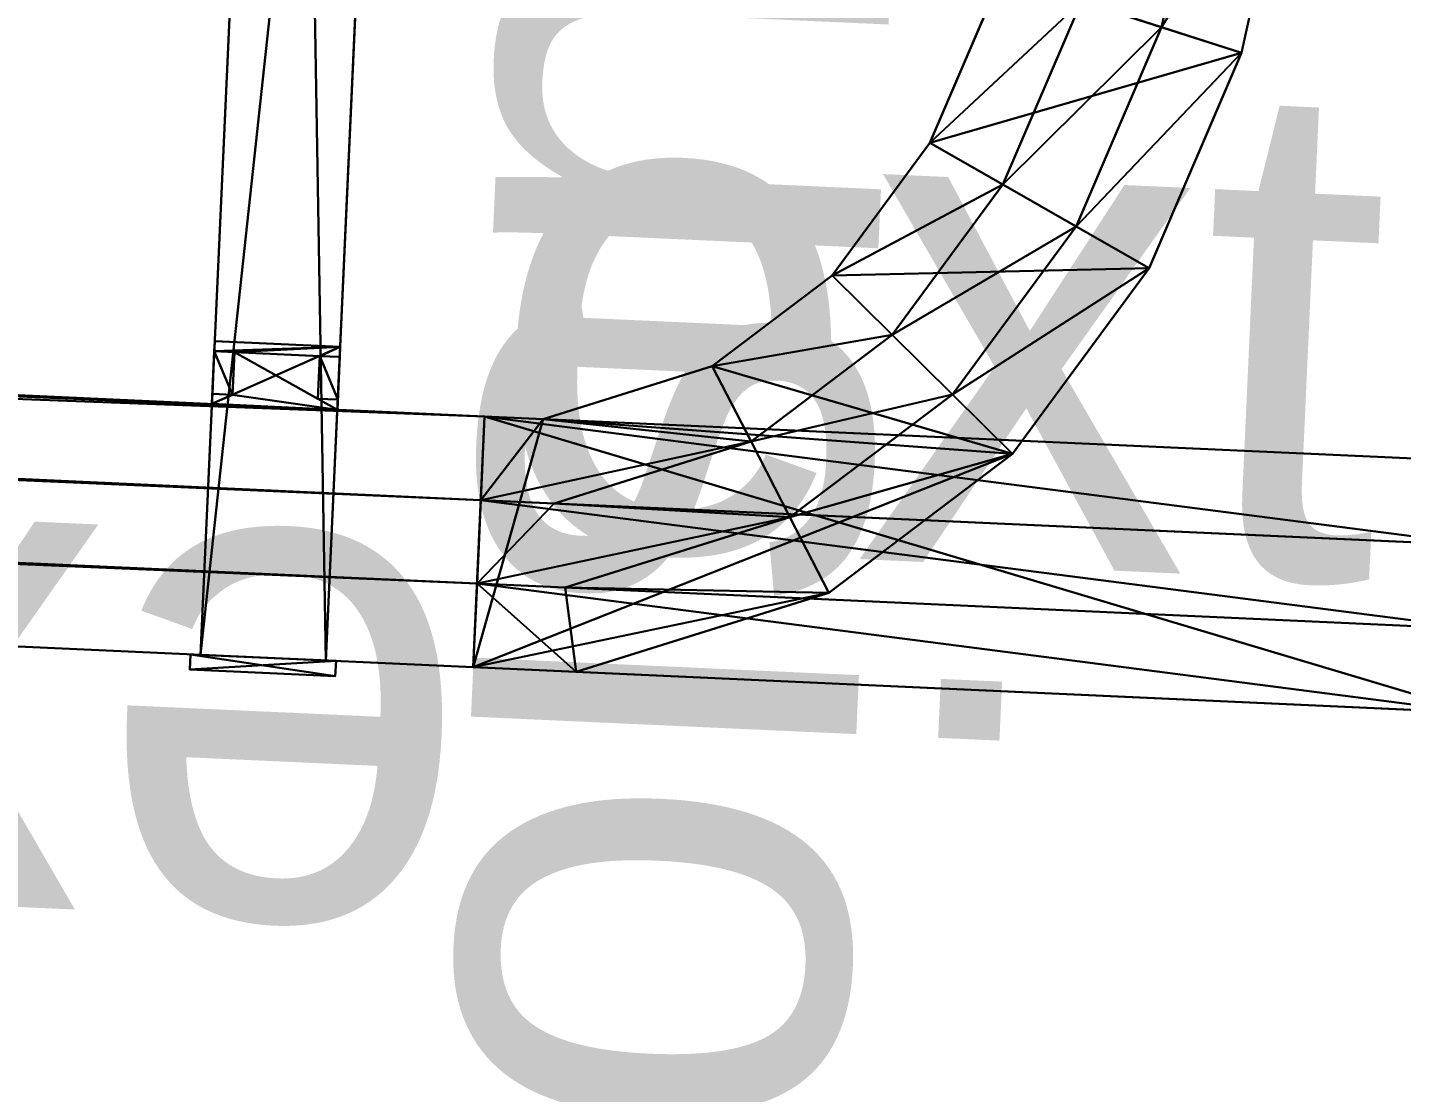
# Model space of a CAD drawing. Extents: x -372 to 678, y -263 to 741.
# Drawn here: x -34.823 to -32.087, y 69.092 to 71.213 of the extents above; entities that cross this region are included whole.
import ezdxf

# ---------------------------------------------------------------- set-up
doc = ezdxf.new("R2010")
doc.units = 0
doc.header["$LTSCALE"] = 0.0254
doc.layers.get('0').update_dxf_attribs({"linetype": 'CONTINUOUS'})
doc.layers.add('LOCATION_SNAPSHOT', color=144, linetype='CONTINUOUS')
doc.layers.add('LOCATION_TERRAIN', color=36, linetype='CONTINUOUS')

# ---------------------------------------------------------------- blocks, each defined once
blk = doc.blocks.new('LOCATION_SNAPSHOT')
at = {"color": 8}
mesh = blk.add_polyface(dxfattribs=at)
corners = [(-369.3084, -262.9446), (369.3059, 262.9472), (-371.8207, 259.3767), (371.8242, -259.3771)]
mesh.append_faces([[corners[k] for k in face] for face in [(0, 1, 2), (1, 0, 3)]], dxfattribs={"vtx0": -1, "color": 8})
blk = doc.blocks.new('LOCATION_TERRAIN')
at = {"color": 8}
mesh = blk.add_polyface(dxfattribs=at)
corners = [(-31.7032, 62.0295, -4.8227), (-31.7631, 74.4658, -5.5131), (-44.3246, 74.4053, -5.7463)]
mesh.append_faces([[corners[k] for k in face] for face in [(0, 1, 2)]], dxfattribs={"color": 8})
mesh = blk.add_polyface(dxfattribs=at)
corners = [(-31.7032, 62.0295, -4.8227), (-44.3246, 74.4053, -5.7463), (-44.2647, 61.969, -5.3052)]
mesh.append_faces([[corners[k] for k in face] for face in [(0, 1, 2)]], dxfattribs={"color": 8})
blk = doc.blocks.new('GROUP_67')
at = {"color": 0}
for p, q in [((2.4583, 1.4728, -0.25), (1.9896, 1.5534, -0.25)), ((2.4583, 1.4728, 0.25), (1.9896, 1.5534, 0.25)), ((2.4583, 1.4728, 0.25), (1.9896, 1.5534, 0.25)), ((2.4583, 1.4728, -0.25), (1.9896, 1.5534, -0.25)), ((2.8954, 1.3085, -0.25), (2.4583, 1.4728, -0.25)), ((2.8954, 1.3085, 0.25), (2.4583, 1.4728, 0.25)), ((2.4583, 1.4728, 0.25), (2.4583, 1.4728, -0.25)), ((2.8954, 1.3085, 0.25), (2.4583, 1.4728, 0.25)), ((2.8954, 1.3085, -0.25), (2.4583, 1.4728, -0.25)), ((2.4583, 1.4728, 0.25), (2.4583, 1.4728, -0.25)), ((2.8188, 1.1593, -0.25), (2.4145, 1.3113, -0.25)), ((2.8188, 1.1593), (2.4145, 1.3113)), ((2.8188, 1.1593, -0.25), (2.4145, 1.3113, -0.25)), ((2.8188, 1.1593), (2.4145, 1.3113)), ((3.2767, 1.0535, -0.25), (2.8954, 1.3085, -0.25)), ((3.2767, 1.0535, 0.25), (2.8954, 1.3085, 0.25)), ((2.8954, 1.3085, 0.25), (2.8954, 1.3085, -0.25)), ((3.2767, 1.0535, 0.25), (2.8954, 1.3085, 0.25)), ((3.2767, 1.0535, -0.25), (2.8954, 1.3085, -0.25)), ((2.8954, 1.3085, 0.25), (2.8954, 1.3085, -0.25)), ((2.7421, 1.01), (2.3707, 1.1497)), ((2.7421, 1.01, -0.25), (2.3707, 1.1497, -0.25)), ((2.7421, 1.01), (2.3707, 1.1497)), ((2.7421, 1.01, -0.25), (2.3707, 1.1497, -0.25)), ((3.164, 0.9284, -0.25), (2.8188, 1.1593, -0.25)), ((3.164, 0.9284), (2.8188, 1.1593)), ((2.8188, 1.1593, -0.25), (2.8188, 1.1593)), ((3.164, 0.9284, -0.25), (2.8188, 1.1593, -0.25)), ((3.164, 0.9284), (2.8188, 1.1593)), ((2.8188, 1.1593, -0.25), (2.8188, 1.1593)), ((3.5697, 0.7005, -0.25), (3.2767, 1.0535, -0.25)), ((3.5697, 0.7005, 0.25), (3.2767, 1.0535, 0.25)), ((3.2767, 1.0535, 0.25), (3.2767, 1.0535, -0.25)), ((3.5697, 0.7005, 0.25), (3.2767, 1.0535, 0.25)), ((3.5697, 0.7005, -0.25), (3.2767, 1.0535, -0.25)), ((3.2767, 1.0535, 0.25), (3.2767, 1.0535, -0.25)), ((2.6655, 0.8608, -0.25), (2.3268, 0.9881, -0.25)), ((2.6655, 0.8608, 0.25), (2.3268, 0.9881, 0.25)), ((2.6655, 0.8608, -0.25), (2.3268, 0.9881, -0.25)), ((2.6655, 0.8608, 0.25), (2.3268, 0.9881, 0.25)), ((3.0512, 0.8033), (2.7421, 1.01)), ((3.0512, 0.8033, -0.25), (2.7421, 1.01, -0.25)), ((2.7421, 1.01), (2.7421, 1.01, -0.25)), ((3.0512, 0.8033), (2.7421, 1.01)), ((3.0512, 0.8033, -0.25), (2.7421, 1.01, -0.25)), ((2.7421, 1.01), (2.7421, 1.01, -0.25)), ((3.423, 0.6163, -0.25), (3.164, 0.9284, -0.25)), ((3.423, 0.6163), (3.164, 0.9284)), ((3.164, 0.9284, -0.25), (3.164, 0.9284)), ((3.423, 0.6163, -0.25), (3.164, 0.9284, -0.25)), ((3.423, 0.6163), (3.164, 0.9284)), ((3.164, 0.9284, -0.25), (3.164, 0.9284)), ((2.9384, 0.6783, -0.25), (2.6655, 0.8608, -0.25)), ((2.9384, 0.6783, 0.25), (2.6655, 0.8608, 0.25)), ((2.6655, 0.8608, -0.25), (2.6655, 0.8608, 0.25)), ((2.9384, 0.6783, -0.25), (2.6655, 0.8608, -0.25)), ((2.9384, 0.6783, 0.25), (2.6655, 0.8608, 0.25)), ((2.6655, 0.8608, -0.25), (2.6655, 0.8608, 0.25)), ((3.2762, 0.5321), (3.0512, 0.8033)), ((3.2762, 0.5321, -0.25), (3.0512, 0.8033, -0.25)), ((3.0512, 0.8033), (3.0512, 0.8033, -0.25)), ((3.2762, 0.5321), (3.0512, 0.8033)), ((3.2762, 0.5321, -0.25), (3.0512, 0.8033, -0.25)), ((3.0512, 0.8033), (3.0512, 0.8033, -0.25)), ((3.75, 0.205, -0.25), (3.5697, 0.7005, -0.25)), ((3.75, 0.205, 0.25), (3.5697, 0.7005, 0.25)), ((3.5697, 0.7005, 0.25), (3.5697, 0.7005, -0.25)), ((3.75, 0.205, 0.25), (3.5697, 0.7005, 0.25)), ((3.75, 0.205, -0.25), (3.5697, 0.7005, -0.25)), ((3.5697, 0.7005, 0.25), (3.5697, 0.7005, -0.25)), ((3.1295, 0.448, -0.25), (2.9384, 0.6783, -0.25)), ((3.1295, 0.448, 0.25), (2.9384, 0.6783, 0.25)), ((2.9384, 0.6783, -0.25), (2.9384, 0.6783, 0.25)), ((3.1295, 0.448, -0.25), (2.9384, 0.6783, -0.25)), ((3.1295, 0.448, 0.25), (2.9384, 0.6783, 0.25)), ((2.9384, 0.6783, -0.25), (2.9384, 0.6783, 0.25)), ((3.5833, 0.1756, -0.25), (3.423, 0.6163, -0.25)), ((3.5833, 0.1756), (3.423, 0.6163)), ((3.423, 0.6163, -0.25), (3.423, 0.6163)), ((3.5833, 0.1756, -0.25), (3.423, 0.6163, -0.25)), ((3.5833, 0.1756), (3.423, 0.6163)), ((3.423, 0.6163, -0.25), (3.423, 0.6163)), ((3.4167, 0.1462), (3.2762, 0.5321)), ((3.4167, 0.1462, -0.25), (3.2762, 0.5321, -0.25)), ((3.2762, 0.5321), (3.2762, 0.5321, -0.25)), ((3.4167, 0.1462), (3.2762, 0.5321)), ((3.4167, 0.1462, -0.25), (3.2762, 0.5321, -0.25)), ((3.2762, 0.5321), (3.2762, 0.5321, -0.25)), ((3.25, 0.1169, -0.25), (3.1295, 0.448, -0.25)), ((3.25, 0.1169, 0.25), (3.1295, 0.448, 0.25)), ((3.1295, 0.448, -0.25), (3.1295, 0.448, 0.25)), ((3.25, 0.1169, -0.25), (3.1295, 0.448, -0.25)), ((3.25, 0.1169, 0.25), (3.1295, 0.448, 0.25)), ((3.1295, 0.448, -0.25), (3.1295, 0.448, 0.25)), ((3.75, 0, -0.25), (3.75, 0.205, -0.25)), ((3.75, 0, 0.25), (3.75, 0.205, 0.25)), ((3.75, 0.205, 0.25), (3.75, 0.205, -0.25)), ((3.75, 0, 0.25), (3.75, 0.205, 0.25)), ((3.75, 0, -0.25), (3.75, 0.205, -0.25)), ((3.75, 0.205, 0.25), (3.75, 0.205, -0.25)), ((3.5833, 0, -0.25), (3.5833, 0.1756, -0.25)), ((3.5833, 0), (3.5833, 0.1756)), ((3.5833, 0.1756, -0.25), (3.5833, 0.1756)), ((3.5833, 0, -0.25), (3.5833, 0.1756, -0.25)), ((3.5833, 0), (3.5833, 0.1756)), ((3.5833, 0.1756, -0.25), (3.5833, 0.1756)), ((3.4167, 0), (3.4167, 0.1462)), ((3.4167, 0, -0.25), (3.4167, 0.1462, -0.25)), ((3.4167, 0.1462), (3.4167, 0.1462, -0.25)), ((3.4167, 0), (3.4167, 0.1462)), ((3.4167, 0, -0.25), (3.4167, 0.1462, -0.25)), ((3.4167, 0.1462), (3.4167, 0.1462, -0.25)), ((3.25, 0, -0.25), (3.25, 0.1169, -0.25)), ((3.25, 0, 0.25), (3.25, 0.1169, 0.25)), ((3.25, 0.1169, -0.25), (3.25, 0.1169, 0.25)), ((3.25, 0, -0.25), (3.25, 0.1169, -0.25)), ((3.25, 0, 0.25), (3.25, 0.1169, 0.25)), ((3.25, 0.1169, -0.25), (3.25, 0.1169, 0.25))]:
    blk.add_line(p, q, dxfattribs=at)
mesh = blk.add_polyface(dxfattribs=at)
corners = [(-0.25, 0.205, -0.25), (-0.0833, 0, -0.25), (-0.25, 0, -0.25), (-0.0833, 0.1756, -0.25), (-0.0697, 0.7005, -0.25), (0.077, 0.6163, -0.25), (0.2233, 1.0535, -0.25), (0.336, 0.9284, -0.25), (0.6046, 1.3085, -0.25), (0.6812, 1.1593, -0.25), (1.0417, 1.4728, -0.25), (1.0855, 1.3113, -0.25), (1.5104, 1.5534, -0.25), (1.5246, 1.3867, -0.25), (1.9896, 1.5534, -0.25), (1.9754, 1.3867, -0.25), (2.4145, 1.3113, -0.25), (2.4583, 1.4728, -0.25), (2.8188, 1.1593, -0.25), (2.8954, 1.3085, -0.25), (3.164, 0.9284, -0.25), (3.2767, 1.0535, -0.25), (3.423, 0.6163, -0.25), (3.5697, 0.7005, -0.25), (3.5833, 0.1756, -0.25), (3.75, 0.205, -0.25), (3.5833, 0, -0.25), (3.75, 0, -0.25)]
mesh.append_faces([[corners[k] for k in face] for face in [(0, 1, 2), (26, 25, 27)]], dxfattribs={"vtx0": -1, "color": 0})
mesh.append_faces([[corners[k] for k in face] for face in [(1, 0, 3), (3, 4, 5), (5, 6, 7), (7, 8, 9), (9, 10, 11), (11, 12, 13), (13, 14, 15), (15, 14, 16), (16, 17, 18), (18, 19, 20), (20, 21, 22), (22, 23, 24), (24, 25, 26)]], dxfattribs={"vtx0": -1, "vtx1": -1, "color": 0})
mesh.append_faces([[corners[k] for k in face] for face in [(3, 0, 4), (5, 4, 6), (7, 6, 8), (9, 8, 10), (11, 10, 12), (13, 12, 14), (16, 14, 17), (18, 17, 19), (20, 19, 21), (22, 21, 23), (24, 23, 25)]], dxfattribs={"vtx0": -1, "vtx2": -1, "color": 0})
mesh = blk.add_polyface(dxfattribs=at)
corners = [(3.75, 0, 0.25), (3.25, 0.1169, 0.25), (3.25, 0, 0.25), (3.2767, 1.0535, 0.25), (3.5697, 0.7005, 0.25), (3.75, 0.205, 0.25), (0.25, 0, 0.25), (-0.25, 0.205, 0.25), (-0.25, 0, 0.25), (-0.0697, 0.7005, 0.25), (0.2233, 1.0535, 0.25), (0.25, 0.1169, 0.25), (0.6046, 1.3085, 0.25), (0.3705, 0.448, 0.25), (0.5616, 0.6783, 0.25), (0.8345, 0.8608, 0.25), (1.0417, 1.4728, 0.25), (1.1732, 0.9881, 0.25), (1.5104, 1.5534, 0.25), (1.5531, 1.0534, 0.25), (1.9896, 1.5534, 0.25), (1.9469, 1.0534, 0.25), (2.3268, 0.9881, 0.25), (2.4583, 1.4728, 0.25), (2.6655, 0.8608, 0.25), (2.8954, 1.3085, 0.25), (2.9384, 0.6783, 0.25), (3.1295, 0.448, 0.25)]
mesh.append_faces([[corners[k] for k in face] for face in [(0, 1, 2), (4, 0, 5), (6, 7, 8)]], dxfattribs={"vtx0": -1, "color": 0})
mesh.append_faces([[corners[k] for k in face] for face in [(3, 0, 4), (7, 6, 9), (9, 6, 10), (10, 11, 12), (12, 15, 16), (16, 17, 18), (18, 19, 20), (20, 22, 23), (23, 24, 25), (25, 26, 3)]], dxfattribs={"vtx0": -1, "vtx1": -1, "color": 0})
mesh.append_faces([[corners[k] for k in face] for face in [(1, 0, 3)]], dxfattribs={"vtx0": -1, "vtx1": -1, "vtx2": -1, "color": 0})
mesh.append_faces([[corners[k] for k in face] for face in [(10, 6, 11), (12, 11, 13), (12, 13, 14), (12, 14, 15), (16, 15, 17), (18, 17, 19), (20, 19, 21), (20, 21, 22), (23, 22, 24), (25, 24, 26), (3, 26, 27), (3, 27, 1)]], dxfattribs={"vtx0": -1, "vtx2": -1, "color": 0})
mesh = blk.add_polyface(dxfattribs=at)
corners = [(1.9896, 1.5534, 0.25), (2.4583, 1.4728, -0.25), (1.9896, 1.5534, -0.25), (2.4583, 1.4728, 0.25)]
mesh.append_faces([[corners[k] for k in face] for face in [(0, 1, 2), (1, 0, 3)]], dxfattribs={"vtx0": -1, "color": 0})
mesh = blk.add_polyface(dxfattribs=at)
corners = [(2.4583, 1.4728, -0.25), (2.8954, 1.3085, 0.25), (2.8954, 1.3085, -0.25), (2.4583, 1.4728, 0.25)]
mesh.append_faces([[corners[k] for k in face] for face in [(0, 1, 2), (1, 0, 3)]], dxfattribs={"vtx0": -1, "color": 0})
mesh = blk.add_polyface(dxfattribs=at)
corners = [(-0.0833, 0.1756), (0.0833, 0), (-0.0833, 0), (0.077, 0.6163), (0.0833, 0.1462), (0.336, 0.9284), (0.2238, 0.5321), (0.4488, 0.8033), (0.6812, 1.1593), (0.7579, 1.01), (1.0855, 1.3113), (1.1293, 1.1497), (1.5246, 1.3867), (1.5389, 1.2201), (1.9754, 1.3867), (1.9611, 1.2201), (2.3707, 1.1497), (2.4145, 1.3113), (2.7421, 1.01), (2.8188, 1.1593), (3.0512, 0.8033), (3.164, 0.9284), (3.2762, 0.5321), (3.423, 0.6163), (3.4167, 0.1462), (3.5833, 0), (3.4167, 0), (3.5833, 0.1756)]
mesh.append_faces([[corners[k] for k in face] for face in [(0, 1, 2), (24, 25, 26), (25, 23, 27)]], dxfattribs={"vtx0": -1, "color": 0})
mesh.append_faces([[corners[k] for k in face] for face in [(1, 3, 4), (4, 5, 6), (6, 5, 7), (7, 8, 9), (9, 10, 11), (11, 12, 13), (13, 14, 15), (15, 14, 16), (16, 17, 18), (18, 19, 20), (20, 21, 22), (22, 23, 24)]], dxfattribs={"vtx0": -1, "vtx1": -1, "color": 0})
mesh.append_faces([[corners[k] for k in face] for face in [(25, 24, 23)]], dxfattribs={"vtx0": -1, "vtx1": -1, "vtx2": -1, "color": 0})
mesh.append_faces([[corners[k] for k in face] for face in [(1, 0, 3), (4, 3, 5), (7, 5, 8), (9, 8, 10), (11, 10, 12), (13, 12, 14), (16, 14, 17), (18, 17, 19), (20, 19, 21), (22, 21, 23)]], dxfattribs={"vtx0": -1, "vtx2": -1, "color": 0})
mesh = blk.add_polyface(dxfattribs=at)
corners = [(2.8188, 1.1593), (2.4145, 1.3113, -0.25), (2.8188, 1.1593, -0.25), (2.4145, 1.3113)]
mesh.append_faces([[corners[k] for k in face] for face in [(0, 1, 2), (1, 0, 3)]], dxfattribs={"vtx0": -1, "color": 0})
mesh = blk.add_polyface(dxfattribs=at)
corners = [(2.8954, 1.3085, 0.25), (3.2767, 1.0535, -0.25), (2.8954, 1.3085, -0.25), (3.2767, 1.0535, 0.25)]
mesh.append_faces([[corners[k] for k in face] for face in [(0, 1, 2), (1, 0, 3)]], dxfattribs={"vtx0": -1, "color": 0})
mesh = blk.add_polyface(dxfattribs=at)
corners = [(0.0833, 0.1462, -0.25), (0.25, 0, -0.25), (0.0833, 0, -0.25), (0.2238, 0.5321, -0.25), (0.25, 0.1169, -0.25), (0.4488, 0.8033, -0.25), (0.3705, 0.448, -0.25), (0.5616, 0.6783, -0.25), (0.7579, 1.01, -0.25), (0.8345, 0.8608, -0.25), (1.1293, 1.1497, -0.25), (1.1732, 0.9881, -0.25), (1.5389, 1.2201, -0.25), (1.5531, 1.0534, -0.25), (1.9611, 1.2201, -0.25), (1.9469, 1.0534, -0.25), (2.3268, 0.9881, -0.25), (2.3707, 1.1497, -0.25), (2.6655, 0.8608, -0.25), (2.7421, 1.01, -0.25), (2.9384, 0.6783, -0.25), (3.0512, 0.8033, -0.25), (3.1295, 0.448, -0.25), (3.2762, 0.5321, -0.25), (3.25, 0.1169, -0.25), (3.4167, 0, -0.25), (3.25, 0, -0.25), (3.4167, 0.1462, -0.25)]
mesh.append_faces([[corners[k] for k in face] for face in [(0, 1, 2), (24, 25, 26), (25, 23, 27)]], dxfattribs={"vtx0": -1, "color": 0})
mesh.append_faces([[corners[k] for k in face] for face in [(1, 3, 4), (4, 5, 6), (6, 5, 7), (7, 8, 9), (9, 10, 11), (11, 12, 13), (13, 14, 15), (15, 14, 16), (16, 17, 18), (18, 19, 20), (20, 21, 22), (22, 23, 24)]], dxfattribs={"vtx0": -1, "vtx1": -1, "color": 0})
mesh.append_faces([[corners[k] for k in face] for face in [(25, 24, 23)]], dxfattribs={"vtx0": -1, "vtx1": -1, "vtx2": -1, "color": 0})
mesh.append_faces([[corners[k] for k in face] for face in [(1, 0, 3), (4, 3, 5), (7, 5, 8), (9, 8, 10), (11, 10, 12), (13, 12, 14), (16, 14, 17), (18, 17, 19), (20, 19, 21), (22, 21, 23)]], dxfattribs={"vtx0": -1, "vtx2": -1, "color": 0})
mesh = blk.add_polyface(dxfattribs=at)
corners = [(2.3707, 1.1497, -0.25), (2.7421, 1.01), (2.7421, 1.01, -0.25), (2.3707, 1.1497)]
mesh.append_faces([[corners[k] for k in face] for face in [(0, 1, 2), (1, 0, 3)]], dxfattribs={"vtx0": -1, "color": 0})
mesh = blk.add_polyface(dxfattribs=at)
corners = [(3.164, 0.9284), (2.8188, 1.1593, -0.25), (3.164, 0.9284, -0.25), (2.8188, 1.1593)]
mesh.append_faces([[corners[k] for k in face] for face in [(0, 1, 2), (1, 0, 3)]], dxfattribs={"vtx0": -1, "color": 0})
mesh = blk.add_polyface(dxfattribs=at)
corners = [(3.2767, 1.0535, -0.25), (3.5697, 0.7005, 0.25), (3.5697, 0.7005, -0.25), (3.2767, 1.0535, 0.25)]
mesh.append_faces([[corners[k] for k in face] for face in [(0, 1, 2), (1, 0, 3)]], dxfattribs={"vtx0": -1, "color": 0})
mesh = blk.add_polyface(dxfattribs=at)
corners = [(2.6655, 0.8608, 0.25), (2.3268, 0.9881, -0.25), (2.6655, 0.8608, -0.25), (2.3268, 0.9881, 0.25)]
mesh.append_faces([[corners[k] for k in face] for face in [(0, 1, 2), (1, 0, 3)]], dxfattribs={"vtx0": -1, "color": 0})
mesh = blk.add_polyface(dxfattribs=at)
corners = [(2.7421, 1.01), (3.0512, 0.8033, -0.25), (2.7421, 1.01, -0.25), (3.0512, 0.8033)]
mesh.append_faces([[corners[k] for k in face] for face in [(0, 1, 2), (1, 0, 3)]], dxfattribs={"vtx0": -1, "color": 0})
mesh = blk.add_polyface(dxfattribs=at)
corners = [(3.164, 0.9284), (3.423, 0.6163, -0.25), (3.423, 0.6163), (3.164, 0.9284, -0.25)]
mesh.append_faces([[corners[k] for k in face] for face in [(0, 1, 2), (1, 0, 3)]], dxfattribs={"vtx0": -1, "color": 0})
mesh = blk.add_polyface(dxfattribs=at)
corners = [(2.9384, 0.6783, 0.25), (2.6655, 0.8608, -0.25), (2.9384, 0.6783, -0.25), (2.6655, 0.8608, 0.25)]
mesh.append_faces([[corners[k] for k in face] for face in [(0, 1, 2), (1, 0, 3)]], dxfattribs={"vtx0": -1, "color": 0})
mesh = blk.add_polyface(dxfattribs=at)
corners = [(3.0512, 0.8033, -0.25), (3.2762, 0.5321), (3.2762, 0.5321, -0.25), (3.0512, 0.8033)]
mesh.append_faces([[corners[k] for k in face] for face in [(0, 1, 2), (1, 0, 3)]], dxfattribs={"vtx0": -1, "color": 0})
mesh = blk.add_polyface(dxfattribs=at)
corners = [(3.5697, 0.7005, -0.25), (3.75, 0.205, 0.25), (3.75, 0.205, -0.25), (3.5697, 0.7005, 0.25)]
mesh.append_faces([[corners[k] for k in face] for face in [(0, 1, 2), (1, 0, 3)]], dxfattribs={"vtx0": -1, "color": 0})
mesh = blk.add_polyface(dxfattribs=at)
corners = [(2.9384, 0.6783, 0.25), (3.1295, 0.448, -0.25), (3.1295, 0.448, 0.25), (2.9384, 0.6783, -0.25)]
mesh.append_faces([[corners[k] for k in face] for face in [(0, 1, 2), (1, 0, 3)]], dxfattribs={"vtx0": -1, "color": 0})
mesh = blk.add_polyface(dxfattribs=at)
corners = [(3.423, 0.6163), (3.5833, 0.1756, -0.25), (3.5833, 0.1756), (3.423, 0.6163, -0.25)]
mesh.append_faces([[corners[k] for k in face] for face in [(0, 1, 2), (1, 0, 3)]], dxfattribs={"vtx0": -1, "color": 0})
mesh = blk.add_polyface(dxfattribs=at)
corners = [(3.2762, 0.5321, -0.25), (3.4167, 0.1462), (3.4167, 0.1462, -0.25), (3.2762, 0.5321)]
mesh.append_faces([[corners[k] for k in face] for face in [(0, 1, 2), (1, 0, 3)]], dxfattribs={"vtx0": -1, "color": 0})
mesh = blk.add_polyface(dxfattribs=at)
corners = [(3.1295, 0.448, 0.25), (3.25, 0.1169, -0.25), (3.25, 0.1169, 0.25), (3.1295, 0.448, -0.25)]
mesh.append_faces([[corners[k] for k in face] for face in [(0, 1, 2), (1, 0, 3)]], dxfattribs={"vtx0": -1, "color": 0})
mesh = blk.add_polyface(dxfattribs=at)
corners = [(3.75, 0.205, -0.25), (3.75, 0, 0.25), (3.75, 0, -0.25), (3.75, 0.205, 0.25)]
mesh.append_faces([[corners[k] for k in face] for face in [(0, 1, 2), (1, 0, 3)]], dxfattribs={"vtx0": -1, "color": 0})
mesh = blk.add_polyface(dxfattribs=at)
corners = [(3.5833, 0.1756), (3.5833, 0, -0.25), (3.5833, 0), (3.5833, 0.1756, -0.25)]
mesh.append_faces([[corners[k] for k in face] for face in [(0, 1, 2), (1, 0, 3)]], dxfattribs={"vtx0": -1, "color": 0})
mesh = blk.add_polyface(dxfattribs=at)
corners = [(3.4167, 0.1462, -0.25), (3.4167, 0), (3.4167, 0, -0.25), (3.4167, 0.1462)]
mesh.append_faces([[corners[k] for k in face] for face in [(0, 1, 2), (1, 0, 3)]], dxfattribs={"vtx0": -1, "color": 0})
mesh = blk.add_polyface(dxfattribs=at)
corners = [(3.25, 0.1169, 0.25), (3.25, 0, -0.25), (3.25, 0, 0.25), (3.25, 0.1169, -0.25)]
mesh.append_faces([[corners[k] for k in face] for face in [(0, 1, 2), (1, 0, 3)]], dxfattribs={"vtx0": -1, "color": 0})
blk = doc.blocks.new('GROUP72_3')
at = {"color": 9}
blk.add_blockref('GROUP_67', (0, 0), dxfattribs=at)
blk = doc.blocks.new('GROUP71_3')
at = {"color": 0}
ref = blk.add_blockref('GROUP72_3', (0, 0), dxfattribs=at)
ref.add_attrib('Skp_GroupInstanceName', 'extrusions', (0, 0), dxfattribs={"height": 1})
blk = doc.blocks.new('GROUP_86')
at = {"color": 0}
for p, q in [((2, 0.25, -0.25), (0, 0.25, -0.25)), ((2, 0.25, 0.25), (0, 0.25, 0.25)), ((2, 0.25, 0.25), (0, 0.25, 0.25)), ((2, 0.25, -0.25), (0, 0.25, -0.25)), ((2, 0.0833, -0.25), (0, 0.0833, -0.25)), ((2, 0.0833, -0.25), (0, 0.0833, -0.25)), ((2, 0.0833), (0, 0.0833)), ((2, 0.0833), (0, 0.0833)), ((2, -0.0833), (0, -0.0833)), ((2, -0.0833), (0, -0.0833)), ((2, -0.0833, -0.25), (0, -0.0833, -0.25)), ((2, -0.0833, -0.25), (0, -0.0833, -0.25)), ((2, -0.25, -0.25), (0, -0.25, -0.25)), ((2, -0.25, -0.25), (0, -0.25, -0.25)), ((2, -0.25, 0.25), (0, -0.25, 0.25)), ((2, -0.25, 0.25), (0, -0.25, 0.25))]:
    blk.add_line(p, q, dxfattribs=at)
mesh = blk.add_polyface(dxfattribs=at)
corners = [(0, 0.25, -0.25), (2, 0.0833, -0.25), (0, 0.0833, -0.25), (2, 0.25, -0.25)]
mesh.append_faces([[corners[k] for k in face] for face in [(0, 1, 2), (1, 0, 3)]], dxfattribs={"vtx0": -1, "color": 0})
mesh = blk.add_polyface(dxfattribs=at)
corners = [(2, -0.25, 0.25), (0, 0.25, 0.25), (0, -0.25, 0.25), (2, 0.25, 0.25)]
mesh.append_faces([[corners[k] for k in face] for face in [(0, 1, 2), (1, 0, 3)]], dxfattribs={"vtx0": -1, "color": 0})
mesh = blk.add_polyface(dxfattribs=at)
corners = [(0, 0.25, 0.25), (2, 0.25, -0.25), (0, 0.25, -0.25), (2, 0.25, 0.25)]
mesh.append_faces([[corners[k] for k in face] for face in [(0, 1, 2), (1, 0, 3)]], dxfattribs={"vtx0": -1, "color": 0})
mesh = blk.add_polyface(dxfattribs=at)
corners = [(2, 0.0833), (0, 0.0833, -0.25), (2, 0.0833, -0.25), (0, 0.0833)]
mesh.append_faces([[corners[k] for k in face] for face in [(0, 1, 2), (1, 0, 3)]], dxfattribs={"vtx0": -1, "color": 0})
mesh = blk.add_polyface(dxfattribs=at)
corners = [(0, 0.0833), (2, -0.0833), (0, -0.0833), (2, 0.0833)]
mesh.append_faces([[corners[k] for k in face] for face in [(0, 1, 2), (1, 0, 3)]], dxfattribs={"vtx0": -1, "color": 0})
mesh = blk.add_polyface(dxfattribs=at)
corners = [(0, -0.0833), (2, -0.0833, -0.25), (0, -0.0833, -0.25), (2, -0.0833)]
mesh.append_faces([[corners[k] for k in face] for face in [(0, 1, 2), (1, 0, 3)]], dxfattribs={"vtx0": -1, "color": 0})
mesh = blk.add_polyface(dxfattribs=at)
corners = [(0, -0.0833, -0.25), (2, -0.25, -0.25), (0, -0.25, -0.25), (2, -0.0833, -0.25)]
mesh.append_faces([[corners[k] for k in face] for face in [(0, 1, 2), (1, 0, 3)]], dxfattribs={"vtx0": -1, "color": 0})
mesh = blk.add_polyface(dxfattribs=at)
corners = [(2, -0.25, 0.25), (0, -0.25, -0.25), (2, -0.25, -0.25), (0, -0.25, 0.25)]
mesh.append_faces([[corners[k] for k in face] for face in [(0, 1, 2), (1, 0, 3)]], dxfattribs={"vtx0": -1, "color": 0})
blk = doc.blocks.new('GROUP60_25')
at = {"color": 9}
blk.add_blockref('GROUP_86', (0, 0), dxfattribs=at)
blk = doc.blocks.new('GROUP60_12')
at = {"color": 0}
ref = blk.add_blockref('GROUP60_25', (0, 0), dxfattribs=at)
ref.add_attrib('Skp_GroupInstanceName', 'extrusions', (0, 0), dxfattribs={"height": 1})
blk = doc.blocks.new('GROUP_17')
at = {"color": 0}
for p, q in [((3.5, 0.25, 0.375), (-0.5, 0.25, 0.375)), ((-0.5, 0.25, 0.375), (-0.5, 0, 0.375)), ((-0.5, 0.25), (3.5, 0.25)), ((-0.5, 0.25), (-0.5, 0)), ((-0.5, 0.25, 0.375), (-0.5, 0.25)), ((3.5, 0.25, 0.375), (-0.5, 0.25, 0.375)), ((-0.5, 0.25), (3.5, 0.25)), ((-0.5, 0.25, 0.375), (-0.5, 0.25)), ((-0.5, 0.25), (-0.5, 0)), ((-0.5, 0.25, 0.375), (-0.5, 0, 0.375)), ((3.5, 0.25, 0.375), (3.5, 0, 0.375)), ((3.5, 0.25), (3.5, 0.25, 0.375)), ((3.5, 0.25, 0.375), (3.5, 0, 0.375)), ((3.5, 0.25), (3.5, 0)), ((3.5, 0.25), (3.5, 0)), ((3.5, 0.25), (3.5, 0.25, 0.375)), ((3.5, 0, 0.375), (-0.5, 0, 0.375)), ((-0.5, 0), (3.5, 0)), ((-0.5, 0, 0.375), (-0.5, 0)), ((-0.5, 0, 0.375), (-0.5, 0)), ((-0.5, 0), (3.5, 0)), ((3.5, 0, 0.375), (-0.5, 0, 0.375)), ((3.5, 0), (3.5, 0, 0.375)), ((3.5, 0), (3.5, 0, 0.375))]:
    blk.add_line(p, q, dxfattribs=at)
mesh = blk.add_polyface(dxfattribs=at)
corners = [(3.5, 0, 0.375), (-0.5, 0.25, 0.375), (-0.5, 0, 0.375), (3.5, 0.25, 0.375)]
mesh.append_faces([[corners[k] for k in face] for face in [(0, 1, 2), (1, 0, 3)]], dxfattribs={"vtx0": -1, "color": 0})
mesh = blk.add_polyface(dxfattribs=at)
corners = [(3.5, 0.25), (-0.5, 0), (-0.5, 0.25), (3.5, 0)]
mesh.append_faces([[corners[k] for k in face] for face in [(0, 1, 2), (1, 0, 3)]], dxfattribs={"vtx0": -1, "color": 0})
mesh = blk.add_polyface(dxfattribs=at)
corners = [(-0.5, 0.25, 0.375), (3.5, 0.25), (-0.5, 0.25), (3.5, 0.25, 0.375)]
mesh.append_faces([[corners[k] for k in face] for face in [(0, 1, 2), (1, 0, 3)]], dxfattribs={"vtx0": -1, "color": 0})
mesh = blk.add_polyface(dxfattribs=at)
corners = [(-0.5, 0, 0.375), (-0.5, 0.25), (-0.5, 0), (-0.5, 0.25, 0.375)]
mesh.append_faces([[corners[k] for k in face] for face in [(0, 1, 2), (1, 0, 3)]], dxfattribs={"vtx0": -1, "color": 0})
mesh = blk.add_polyface(dxfattribs=at)
corners = [(3.5, 0.25), (3.5, 0, 0.375), (3.5, 0), (3.5, 0.25, 0.375)]
mesh.append_faces([[corners[k] for k in face] for face in [(0, 1, 2), (1, 0, 3)]], dxfattribs={"vtx0": -1, "color": 0})
mesh = blk.add_polyface(dxfattribs=at)
corners = [(3.5, 0, 0.375), (-0.5, 0), (3.5, 0), (-0.5, 0, 0.375)]
mesh.append_faces([[corners[k] for k in face] for face in [(0, 1, 2), (1, 0, 3)]], dxfattribs={"vtx0": -1, "color": 0})
blk = doc.blocks.new('GROUP_13')
at = {"color": 0}
for p, q in [((0, 0.29, 0.415), (0, 0, 0.415)), ((0, 0.29, 0.415), (0.03, 0.29, 0.415)), ((0, 0.29), (0, 0.29, 0.415)), ((0, 0.29, 0.415), (0.03, 0.29, 0.415)), ((0, 0.29), (0.03, 0.29)), ((0, 0), (0, 0.29)), ((0, 0.29), (0.03, 0.29)), ((0, 0.29, 0.415), (0, 0, 0.415)), ((0, 0.29), (0, 0.29, 0.415)), ((0, 0), (0, 0.29)), ((0.03, 0.29, 0.415), (0.03, 0, 0.415)), ((0.03, 0.29), (0.03, 0.29, 0.415)), ((0.03, 0), (0.03, 0.29)), ((0.03, 0), (0.03, 0.29)), ((0.03, 0.29), (0.03, 0.29, 0.415)), ((0.03, 0.29, 0.415), (0.03, 0, 0.415)), ((0, 0, 0.415), (0.03, 0, 0.415)), ((0, 0), (0.03, 0)), ((0, 0, 0.415), (0, 0)), ((0, 0), (0.03, 0)), ((0, 0, 0.415), (0.03, 0, 0.415)), ((0, 0, 0.415), (0, 0)), ((0.03, 0, 0.415), (0.03, 0)), ((0.03, 0, 0.415), (0.03, 0))]:
    blk.add_line(p, q, dxfattribs=at)
mesh = blk.add_polyface(dxfattribs=at)
corners = [(0.03, 0, 0.415), (0, 0.29, 0.415), (0, 0, 0.415), (0.03, 0.29, 0.415)]
mesh.append_faces([[corners[k] for k in face] for face in [(0, 1, 2), (1, 0, 3)]], dxfattribs={"vtx0": -1, "color": 0})
mesh = blk.add_polyface(dxfattribs=at)
corners = [(0, 0.29, 0.415), (0.03, 0.29), (0, 0.29), (0.03, 0.29, 0.415)]
mesh.append_faces([[corners[k] for k in face] for face in [(0, 1, 2), (1, 0, 3)]], dxfattribs={"vtx0": -1, "color": 0})
mesh = blk.add_polyface(dxfattribs=at)
corners = [(0.03, 0.29), (0, 0), (0, 0.29), (0.03, 0)]
mesh.append_faces([[corners[k] for k in face] for face in [(0, 1, 2), (1, 0, 3)]], dxfattribs={"vtx0": -1, "color": 0})
mesh = blk.add_polyface(dxfattribs=at)
corners = [(0, 0.29, 0.415), (0, 0), (0, 0, 0.415), (0, 0.29)]
mesh.append_faces([[corners[k] for k in face] for face in [(0, 1, 2), (1, 0, 3)]], dxfattribs={"vtx0": -1, "color": 0})
mesh = blk.add_polyface(dxfattribs=at)
corners = [(0.03, 0.29), (0.03, 0, 0.415), (0.03, 0), (0.03, 0.29, 0.415)]
mesh.append_faces([[corners[k] for k in face] for face in [(0, 1, 2), (1, 0, 3)]], dxfattribs={"vtx0": -1, "color": 0})
mesh = blk.add_polyface(dxfattribs=at)
corners = [(0.03, 0, 0.415), (0, 0), (0.03, 0), (0, 0, 0.415)]
mesh.append_faces([[corners[k] for k in face] for face in [(0, 1, 2), (1, 0, 3)]], dxfattribs={"vtx0": -1, "color": 0})
blk = doc.blocks.new('GROUP_14')
at = {"color": 0}
for p, q in [((0, 0.25, 0.125), (0.125, 0.25, 0.125)), ((0, 0, 0.125), (0, 0.25, 0.125)), ((0.02, 0.25, 0.105), (0, 0.25, 0.125)), ((0, 0.25, 0.125), (0.125, 0.25, 0.125)), ((0, 0, 0.125), (0, 0.25, 0.125)), ((0.02, 0.25, 0.105), (0, 0.25, 0.125)), ((0.105, 0.25, 0.105), (0.02, 0.25, 0.105)), ((0.02, 0.25, 0.105), (0.02, 0.21, 0.105)), ((0.105, 0.25, 0.105), (0.02, 0.25, 0.105)), ((0.02, 0.25, 0.105), (0.02, 0.21, 0.105)), ((0.105, 0.25, 0.02), (0.105, 0.25, 0.105)), ((0.105, 0.25, 0.02), (0.105, 0.21, 0.02)), ((0.105, 0.25, 0.105), (0.105, 0.21, 0.105)), ((0.105, 0.25, 0.105), (0.105, 0.21, 0.105)), ((0.125, 0.25), (0.105, 0.25, 0.02)), ((0.105, 0.25, 0.02), (0.105, 0.25, 0.105)), ((0.105, 0.25, 0.02), (0.105, 0.21, 0.02)), ((0.125, 0.25), (0.105, 0.25, 0.02)), ((0.125, 0.25, 0.125), (0.125, 0, 0.125)), ((0.125, 0), (0.125, 0.25)), ((0.125, 0.25, 0.125), (0.125, 0.25)), ((0.125, 0.25, 0.125), (0.125, 0, 0.125)), ((0.125, 0.25, 0.125), (0.125, 0.25)), ((0.125, 0), (0.125, 0.25)), ((0.105, 0.21, 0.105), (0.02, 0.21, 0.105)), ((0.105, 0.21, 0.02), (0.02, 0.21, 0.105)), ((0.105, 0.21, 0.105), (0.02, 0.21, 0.105)), ((0.105, 0.21, 0.02), (0.02, 0.21, 0.105)), ((0.105, 0.21, 0.02), (0.105, 0.21, 0.105)), ((0.105, 0.21, 0.02), (0.105, 0.21, 0.105)), ((0.02, 0, 0.105), (0.02, 0.04, 0.105)), ((0.105, 0.04, 0.105), (0.02, 0.04, 0.105)), ((0.105, 0.04, 0.02), (0.02, 0.04, 0.105)), ((0.105, 0.04, 0.105), (0.02, 0.04, 0.105)), ((0.105, 0.04, 0.02), (0.02, 0.04, 0.105)), ((0.02, 0, 0.105), (0.02, 0.04, 0.105)), ((0.105, 0, 0.105), (0.105, 0.04, 0.105)), ((0.105, 0, 0.105), (0.105, 0.04, 0.105)), ((0.105, 0.04, 0.02), (0.105, 0.04, 0.105)), ((0.105, 0, 0.02), (0.105, 0.04, 0.02)), ((0.105, 0.04, 0.02), (0.105, 0.04, 0.105)), ((0.105, 0, 0.02), (0.105, 0.04, 0.02)), ((0.125, 0, 0.125), (0, 0, 0.125)), ((0.02, 0, 0.105), (0, 0, 0.125)), ((0.02, 0, 0.105), (0, 0, 0.125)), ((0.125, 0, 0.125), (0, 0, 0.125)), ((0.105, 0, 0.105), (0.02, 0, 0.105)), ((0.105, 0, 0.105), (0.02, 0, 0.105)), ((0.105, 0, 0.02), (0.105, 0, 0.105)), ((0.125, 0), (0.105, 0, 0.02)), ((0.105, 0, 0.02), (0.105, 0, 0.105)), ((0.125, 0), (0.105, 0, 0.02)), ((0.125, 0, 0.125), (0.125, 0)), ((0.125, 0, 0.125), (0.125, 0))]:
    blk.add_line(p, q, dxfattribs=at)
mesh = blk.add_polyface(dxfattribs=at)
corners = [(0.125, 0, 0.125), (0, 0.25, 0.125), (0, 0, 0.125), (0.125, 0.25, 0.125)]
mesh.append_faces([[corners[k] for k in face] for face in [(0, 1, 2), (1, 0, 3)]], dxfattribs={"vtx0": -1, "color": 0})
mesh = blk.add_polyface(dxfattribs=at)
corners = [(0, 0.25, 0.125), (0.105, 0.25, 0.105), (0.02, 0.25, 0.105), (0.125, 0.25, 0.125), (0.105, 0.25, 0.02), (0.125, 0.25)]
mesh.append_faces([[corners[k] for k in face] for face in [(0, 1, 2), (4, 3, 5)]], dxfattribs={"vtx0": -1, "color": 0})
mesh.append_faces([[corners[k] for k in face] for face in [(1, 0, 3), (3, 4, 1)]], dxfattribs={"vtx0": -1, "vtx2": -1, "color": 0})
mesh = blk.add_polyface(dxfattribs=at)
corners = [(0, 0.25, 0.125), (0.02, 0, 0.105), (0, 0, 0.125), (0.02, 0.04, 0.105), (0.02, 0.21, 0.105), (0.105, 0.21, 0.02), (0.02, 0.25, 0.105), (0.105, 0.04, 0.02), (0.125, 0), (0.105, 0, 0.02), (0.125, 0.25), (0.105, 0.25, 0.02)]
mesh.append_faces([[corners[k] for k in face] for face in [(0, 1, 2), (4, 0, 6), (7, 8, 9), (10, 5, 11)]], dxfattribs={"vtx0": -1, "color": 0})
mesh.append_faces([[corners[k] for k in face] for face in [(1, 0, 3), (8, 7, 10)]], dxfattribs={"vtx0": -1, "vtx1": -1, "color": 0})
mesh.append_faces([[corners[k] for k in face] for face in [(3, 0, 4), (10, 3, 5)]], dxfattribs={"vtx0": -1, "vtx1": -1, "vtx2": -1, "color": 0})
mesh.append_faces([[corners[k] for k in face] for face in [(3, 4, 5), (10, 7, 3)]], dxfattribs={"vtx0": -1, "vtx2": -1, "color": 0})
mesh = blk.add_polyface(dxfattribs=at)
corners = [(0.105, 0.25, 0.105), (0.02, 0.21, 0.105), (0.02, 0.25, 0.105), (0.105, 0.21, 0.105)]
mesh.append_faces([[corners[k] for k in face] for face in [(0, 1, 2), (1, 0, 3)]], dxfattribs={"vtx0": -1, "color": 0})
mesh = blk.add_polyface(dxfattribs=at)
corners = [(0.105, 0.21, 0.105), (0.105, 0.25, 0.02), (0.105, 0.21, 0.02), (0.105, 0.25, 0.105)]
mesh.append_faces([[corners[k] for k in face] for face in [(0, 1, 2), (1, 0, 3)]], dxfattribs={"vtx0": -1, "color": 0})
mesh = blk.add_polyface(dxfattribs=at)
corners = [(0.125, 0.25), (0.125, 0, 0.125), (0.125, 0), (0.125, 0.25, 0.125)]
mesh.append_faces([[corners[k] for k in face] for face in [(0, 1, 2), (1, 0, 3)]], dxfattribs={"vtx0": -1, "color": 0})
mesh = blk.add_polyface(dxfattribs=at)
corners = [(0.105, 0.21, 0.105), (0.105, 0.21, 0.02), (0.02, 0.21, 0.105)]
mesh.append_faces([[corners[k] for k in face] for face in [(0, 1, 2)]], dxfattribs={"color": 0})
mesh = blk.add_polyface(dxfattribs=at)
corners = [(0.105, 0.04, 0.105), (0.02, 0, 0.105), (0.02, 0.04, 0.105), (0.105, 0, 0.105)]
mesh.append_faces([[corners[k] for k in face] for face in [(0, 1, 2), (1, 0, 3)]], dxfattribs={"vtx0": -1, "color": 0})
mesh = blk.add_polyface(dxfattribs=at)
corners = [(0.02, 0.04, 0.105), (0.105, 0.04, 0.02), (0.105, 0.04, 0.105)]
mesh.append_faces([[corners[k] for k in face] for face in [(0, 1, 2)]], dxfattribs={"color": 0})
mesh = blk.add_polyface(dxfattribs=at)
corners = [(0.105, 0, 0.105), (0.105, 0.04, 0.02), (0.105, 0, 0.02), (0.105, 0.04, 0.105)]
mesh.append_faces([[corners[k] for k in face] for face in [(0, 1, 2), (1, 0, 3)]], dxfattribs={"vtx0": -1, "color": 0})
mesh = blk.add_polyface(dxfattribs=at)
corners = [(0.125, 0, 0.125), (0.105, 0, 0.02), (0.125, 0), (0.105, 0, 0.105), (0.02, 0, 0.105), (0, 0, 0.125)]
mesh.append_faces([[corners[k] for k in face] for face in [(0, 1, 2), (4, 0, 5)]], dxfattribs={"vtx0": -1, "color": 0})
mesh.append_faces([[corners[k] for k in face] for face in [(1, 0, 3), (3, 0, 4)]], dxfattribs={"vtx0": -1, "vtx1": -1, "color": 0})
blk = doc.blocks.new('GROUP_12')
at = {"color": 0}
for name, p in [('GROUP_17', (0.5, 0, 8)), ('GROUP_14', (3.375, 0, 7.875)), ('GROUP_13', (4, -0.02, 7.98))]:
    blk.add_blockref(name, p, dxfattribs=at)
blk = doc.blocks.new('GROUP5_1')
at = {"color": 9}
blk.add_blockref('GROUP_12', (-3.75, -0.125, -7.75), dxfattribs=at)
blk = doc.blocks.new('GROUP_88')
at = {"color": 0}
for p, q in [((63.5636, 0.25, -0.25), (0, 0.25, -0.25)), ((63.5636, 0.25, 0.25), (0, 0.25, 0.25)), ((63.5636, 0.25, 0.25), (0, 0.25, 0.25)), ((63.5636, 0.25, -0.25), (0, 0.25, -0.25)), ((63.5636, 0.0833, -0.25), (0, 0.0833, -0.25)), ((63.5636, 0.0833, -0.25), (0, 0.0833, -0.25)), ((63.5636, 0.0833), (0, 0.0833)), ((63.5636, 0.0833), (0, 0.0833)), ((63.5636, -0.0833), (0, -0.0833)), ((63.5636, -0.0833), (0, -0.0833)), ((63.5636, -0.0833, -0.25), (0, -0.0833, -0.25)), ((63.5636, -0.0833, -0.25), (0, -0.0833, -0.25)), ((63.5636, -0.25, -0.25), (0, -0.25, -0.25)), ((63.5636, -0.25, -0.25), (0, -0.25, -0.25)), ((63.5636, -0.25, 0.25), (0, -0.25, 0.25)), ((63.5636, -0.25, 0.25), (0, -0.25, 0.25))]:
    blk.add_line(p, q, dxfattribs=at)
mesh = blk.add_polyface(dxfattribs=at)
corners = [(63.5636, 0.25, -0.25), (0, 0.0833, -0.25), (0, 0.25, -0.25), (63.5636, 0.0833, -0.25)]
mesh.append_faces([[corners[k] for k in face] for face in [(0, 1, 2), (1, 0, 3)]], dxfattribs={"vtx0": -1, "color": 0})
mesh = blk.add_polyface(dxfattribs=at)
corners = [(0, -0.25, 0.25), (63.5636, 0.25, 0.25), (0, 0.25, 0.25), (63.5636, -0.25, 0.25)]
mesh.append_faces([[corners[k] for k in face] for face in [(0, 1, 2), (1, 0, 3)]], dxfattribs={"vtx0": -1, "color": 0})
mesh = blk.add_polyface(dxfattribs=at)
corners = [(0, 0.25, 0.25), (63.5636, 0.25, -0.25), (0, 0.25, -0.25), (63.5636, 0.25, 0.25)]
mesh.append_faces([[corners[k] for k in face] for face in [(0, 1, 2), (1, 0, 3)]], dxfattribs={"vtx0": -1, "color": 0})
mesh = blk.add_polyface(dxfattribs=at)
corners = [(63.5636, 0.0833), (0, 0.0833, -0.25), (63.5636, 0.0833, -0.25), (0, 0.0833)]
mesh.append_faces([[corners[k] for k in face] for face in [(0, 1, 2), (1, 0, 3)]], dxfattribs={"vtx0": -1, "color": 0})
mesh = blk.add_polyface(dxfattribs=at)
corners = [(63.5636, 0.0833), (0, -0.0833), (0, 0.0833), (63.5636, -0.0833)]
mesh.append_faces([[corners[k] for k in face] for face in [(0, 1, 2), (1, 0, 3)]], dxfattribs={"vtx0": -1, "color": 0})
mesh = blk.add_polyface(dxfattribs=at)
corners = [(0, -0.0833), (63.5636, -0.0833, -0.25), (0, -0.0833, -0.25), (63.5636, -0.0833)]
mesh.append_faces([[corners[k] for k in face] for face in [(0, 1, 2), (1, 0, 3)]], dxfattribs={"vtx0": -1, "color": 0})
mesh = blk.add_polyface(dxfattribs=at)
corners = [(63.5636, -0.0833, -0.25), (0, -0.25, -0.25), (0, -0.0833, -0.25), (63.5636, -0.25, -0.25)]
mesh.append_faces([[corners[k] for k in face] for face in [(0, 1, 2), (1, 0, 3)]], dxfattribs={"vtx0": -1, "color": 0})
mesh = blk.add_polyface(dxfattribs=at)
corners = [(63.5636, -0.25, 0.25), (0, -0.25, -0.25), (63.5636, -0.25, -0.25), (0, -0.25, 0.25)]
mesh.append_faces([[corners[k] for k in face] for face in [(0, 1, 2), (1, 0, 3)]], dxfattribs={"vtx0": -1, "color": 0})
blk = doc.blocks.new('GROUP60_27')
at = {"color": 9}
blk.add_blockref('GROUP_88', (0, 0), dxfattribs=at)
blk = doc.blocks.new('GROUP59_6')
at = {"color": 0}
ref = blk.add_blockref('GROUP60_27', (0, 0), dxfattribs=at)
ref.add_attrib('Skp_GroupInstanceName', 'extrusions', (0, 0), dxfattribs={"height": 1})

msp = doc.modelspace()

# ---------------------------------------------------------------- block references
at = {"color": 0}
for name, p, rotation in [('GROUP5_1', (-34.3417, 70.2078, 2.6124), 267.4), ('GROUP71_3', (-33.7648, 73.6852, 2.6124), 267.3999999999999), ('GROUP59_6', (-33.9236, 70.1888, 2.6124), 177.4), ('GROUP60_12', (-33.9236, 70.1888, 2.6124), 357.4000000000002)]:
    msp.add_blockref(name, p, dxfattribs=dict(at, rotation=rotation))
at = {"layer": 'LOCATION_SNAPSHOT', "color": 0}
msp.add_blockref('LOCATION_SNAPSHOT', (0, 0), dxfattribs=at)
at = {"layer": 'LOCATION_TERRAIN', "color": 0}
msp.add_blockref('LOCATION_TERRAIN', (0, 0), dxfattribs=at)

doc.saveas('drawing.dxf')
